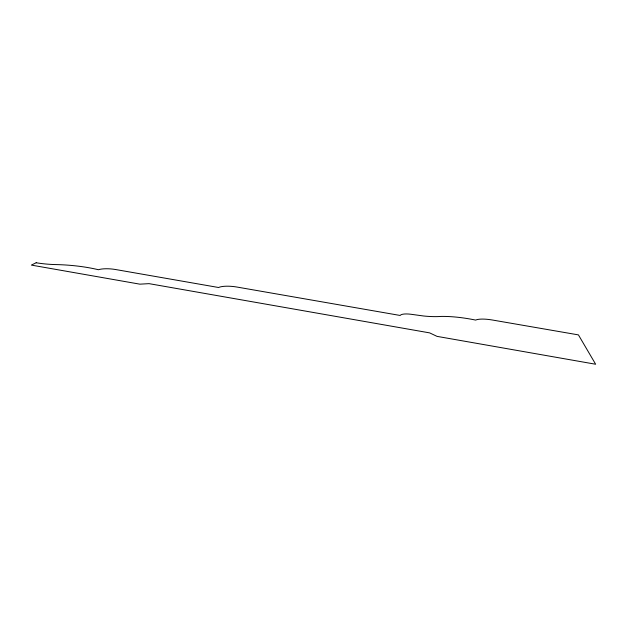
<?xml version="1.0" encoding="UTF-8"?>
<svg xmlns="http://www.w3.org/2000/svg" width="627" height="627" viewBox="0 0 627 627"><rect width="100%" height="100%" fill="white"/><g stroke="black" fill="none" stroke-linecap="round" stroke-linejoin="round"><path stroke-width="0.94" d="M36.17 262.76L31.35 265.096L139.868 284.164L149.038 283.647L429.652 332.882L437.027 336.37L595.65 364.24L578.423 334.889L492.587 320.044A20.613 5.431 11.9 0 0 475.65 320.083A55.701 15.573 11.7 0 0 441.142 316.423A41.241 10.753 10.3 0 1 423.578 315.992L410.787 314.245A12.963 3.597 10.5 0 0 400.183 315.467L237.241 287.095A16.576 4.616 6.8 0 0 218.58 287.503L115.439 269.5A14.492 3.84 4.6 0 0 98.415 269.728A62.175 17.047 3.5 0 0 54.753 264.563A36.295 8.935 3.8 0 1 36.17 262.76"/></g></svg>
